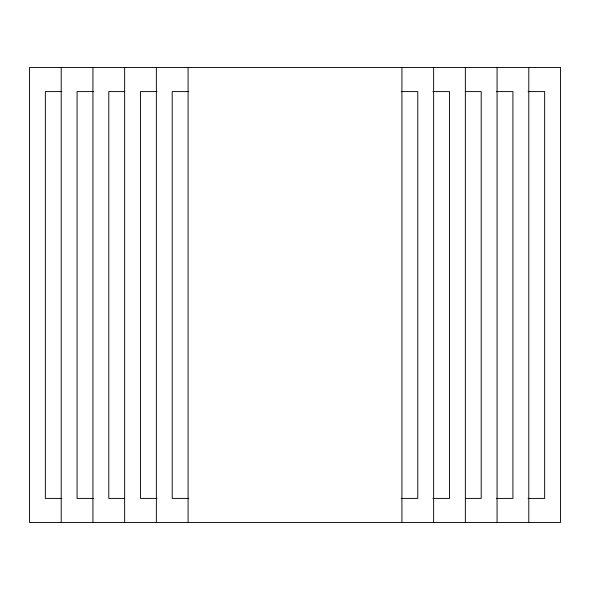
<?xml version="1.0" encoding="UTF-8"?>
<svg xmlns="http://www.w3.org/2000/svg" width="590" height="590" viewBox="0 0 590 590"><rect width="100%" height="100%" fill="white"/><g stroke="black" fill="none" stroke-linecap="round" stroke-linejoin="round"><path stroke-width="0.89" d="M61.913 91.59L45.356 91.59L45.356 498.41L61.913 498.41M93.633 91.59L77.076 91.59L77.076 498.41L93.633 498.41M124.645 91.59L108.789 91.59L108.789 498.41L124.645 498.41M157.065 91.59L140.509 91.59L140.509 498.41L157.065 498.41M188.778 91.59L172.221 91.59L172.221 498.41L188.778 498.41M401.222 91.59L417.779 91.59L417.779 498.41L401.222 498.41M432.935 91.59L449.492 91.59L449.492 498.41L432.935 498.41M465.355 91.59L481.211 91.59L481.211 498.41L465.355 498.41M496.367 91.59L512.924 91.59L512.924 498.41L496.367 498.41M528.087 91.59L544.644 91.59L544.644 498.41L528.087 498.41M528.788 67.511L528.788 522.489M497.068 67.511L497.068 522.489M465.355 67.511L465.355 522.489M433.635 67.511L433.635 522.489M401.923 67.511L401.923 522.489M188.077 67.511L188.077 522.489M156.365 67.511L156.365 522.489M124.645 67.511L124.645 522.489M92.932 67.511L92.932 522.489M61.213 67.511L61.213 522.489M560.5 67.511L29.5 67.511L29.5 522.489L560.5 522.489L560.5 67.511"/></g></svg>
